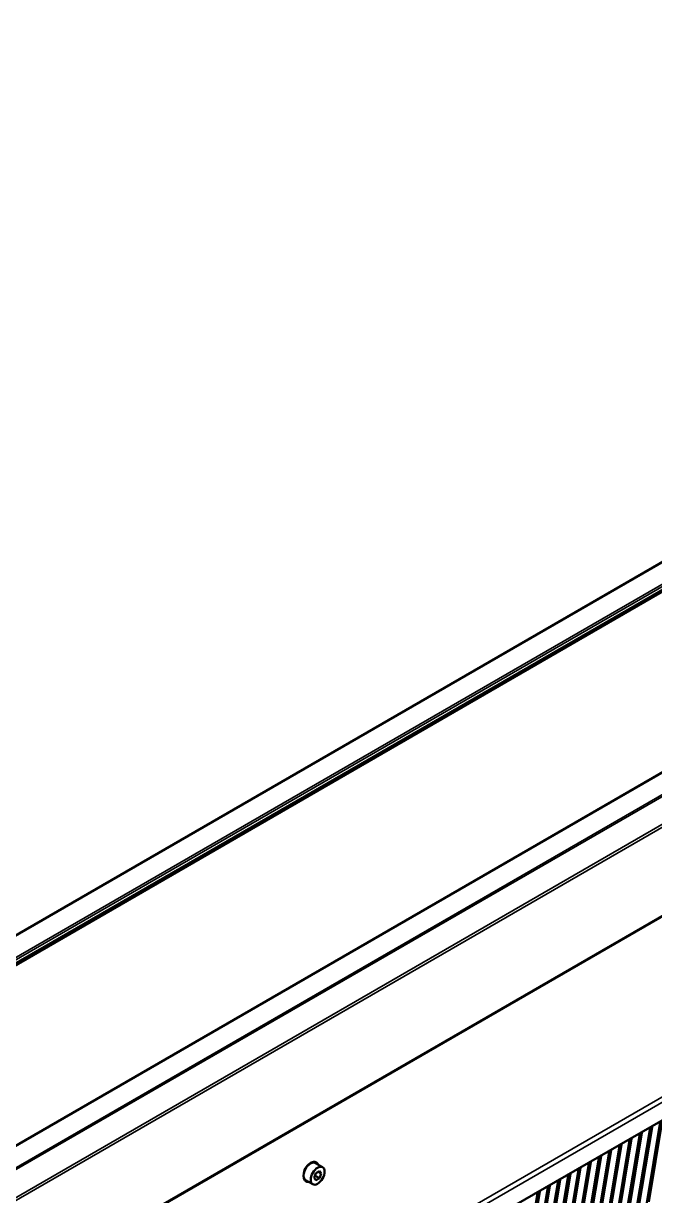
# Model space of a CAD drawing. Header units: millimetres. Extents: x 100 to 5488, y 100 to 4218.
# Drawn here: x 505.9 to 724.3, y 3267.4 to 3672.9 of the extents above; entities that cross this region are included whole.
import ezdxf

# ---------------------------------------------------------------- set-up
doc = ezdxf.new("R2010")
doc.units = ezdxf.units.MM
doc.header["$LTSCALE"] = 20
doc.layers.add('Visible (ANSI)', color=7, linetype='Continuous', lineweight=50)
doc.layers.add('Visible Narrow (ANSI)', color=7, linetype='Continuous', lineweight=35)

msp = doc.modelspace()

# ---------------------------------------------------------------- linework, layer by layer
at = {"layer": 'Visible (ANSI)'}
for p, q in [((1049.75, 3672.914), (376.585, 3284.261)), ((1056.705, 3667.225), (383.539, 3278.573)), ((439.608, 3247.875), (1112.773, 3636.527)), ((671.859, 3261.596), (782.711, 3325.597)), ((722.31, 3265.2), (726.984, 3293.114)), ((722.742, 3290.664), (718.067, 3262.75)), ((718.774, 3263.159), (723.449, 3291.072)), ((726.277, 3292.705), (721.602, 3264.792)), ((715.67, 3286.582), (710.996, 3258.668)), ((711.703, 3259.076), (716.378, 3286.99)), ((719.206, 3288.623), (714.531, 3260.709)), ((715.238, 3261.117), (719.913, 3289.031)), ((708.599, 3282.499), (703.925, 3254.585)), ((704.632, 3254.994), (709.307, 3282.907)), ((712.135, 3284.54), (707.46, 3256.627)), ((708.167, 3257.035), (712.842, 3284.949)), ((609.425, 3277.168), (606.95, 3278.596)), ((701.528, 3278.417), (696.854, 3250.503)), ((697.561, 3250.911), (702.235, 3278.825)), ((705.064, 3280.458), (700.389, 3252.544)), ((701.096, 3252.952), (705.771, 3280.866)), ((607.112, 3275.094), (606.5, 3273.516)), ((606.5, 3273.516), (607.112, 3272.645)), ((606.784, 3274.248), (608.337, 3273.352)), ((607.112, 3275.094), (608.337, 3275.801)), ((608.337, 3273.352), (607.112, 3272.645)), ((607.889, 3275.542), (608.949, 3274.93)), ((608.949, 3274.93), (608.337, 3275.801)), ((608.337, 3273.352), (608.949, 3274.93)), ((694.457, 3274.334), (689.783, 3246.421)), ((690.49, 3246.829), (695.164, 3274.742)), ((697.993, 3276.375), (693.318, 3248.462)), ((694.025, 3248.87), (698.7, 3276.784)), ((606.025, 3271.279), (603.55, 3272.707)), ((687.386, 3270.252), (682.712, 3242.338)), ((683.419, 3242.746), (688.093, 3270.66)), ((690.922, 3272.293), (686.247, 3244.379)), ((686.954, 3244.788), (691.629, 3272.701)), ((683.851, 3268.21), (679.176, 3240.297)), ((679.883, 3240.705), (684.558, 3268.619))]:
    msp.add_line(p, q, dxfattribs=at)
for centre, major_axis, ratio, start_param, end_param in [((719.774, 3289.14), (-0.1, 0.173), 0.5773503, 3.7524579, 5.2578233), ((722.602, 3290.773), (0.1, -0.173), 0.5773503, 0.6108652, 2.1162307), ((723.309, 3291.181), (-0.1, 0.173), 0.5773503, 3.7524579, 5.2578233), ((712.703, 3285.057), (-0.1, 0.173), 0.5773503, 3.7524579, 5.2578233), ((715.531, 3286.69), (0.1, -0.173), 0.5773503, 0.6108652, 2.1162307), ((716.238, 3287.099), (-0.1, 0.173), 0.5773503, 3.7524579, 5.2578233), ((719.067, 3288.732), (0.1, -0.173), 0.5773503, 0.6108652, 2.1162307), ((705.632, 3280.975), (-0.1, 0.173), 0.5773503, 3.7524579, 5.2578233), ((708.46, 3282.608), (0.1, -0.173), 0.5773503, 0.6108652, 2.1162307), ((709.167, 3283.016), (-0.1, 0.173), 0.5773503, 3.7524579, 5.2578233), ((711.996, 3284.649), (0.1, -0.173), 0.5773503, 0.6108652, 2.1162307), ((605.25, 3275.652), (1.7, 2.944), 0.5773503, 0, 3.1415927), ((605.5, 3275.507), (-1.649, -3.374), 0.6182393, 2.6633077, 6.6758651), ((605.25, 3275.652), (1.875, 3.248), 0.5773503, 5.847703, 6.254508), ((698.561, 3276.892), (-0.1, 0.173), 0.5773503, 3.7524579, 5.2578233), ((701.389, 3278.525), (0.1, -0.173), 0.5773503, 0.6108652, 2.1162307), ((702.096, 3278.934), (-0.1, 0.173), 0.5773503, 3.7524579, 5.2578233), ((704.925, 3280.567), (0.1, -0.173), 0.5773503, 0.6108652, 2.1162307), ((691.49, 3272.81), (-0.1, 0.173), 0.5773503, 3.7524579, 5.2578233), ((694.318, 3274.443), (0.1, -0.173), 0.5773503, 0.6108652, 2.1162307), ((695.025, 3274.851), (-0.1, 0.173), 0.5773503, 3.7524579, 5.2578233), ((697.854, 3276.484), (0.1, -0.173), 0.5773503, 0.6108652, 2.1162307), ((605.25, 3275.652), (-1.875, -3.248), 0.5773503, 0.0999982, 0.4354824), ((684.419, 3268.727), (-0.1, 0.173), 0.5773503, 3.7524579, 5.2578233), ((687.247, 3270.36), (0.1, -0.173), 0.5773503, 0.6108652, 2.1162307), ((687.954, 3270.769), (-0.1, 0.173), 0.5773503, 3.7524579, 5.2578233), ((690.782, 3272.402), (0.1, -0.173), 0.5773503, 0.6108652, 2.1162307), ((683.711, 3268.319), (0.1, -0.173), 0.5773503, 0.6108652, 2.1162307)]:
    msp.add_ellipse(centre, major_axis=major_axis, ratio=ratio, start_param=start_param, end_param=end_param, dxfattribs=at)
msp.add_ellipse((607.725, 3274.223), major_axis=(1.7, 2.944), ratio=0.5773503, dxfattribs=at)
at = {"layer": 'Visible Narrow (ANSI)'}
for p, q in [((1050, 3672.889), (376.835, 3284.237)), ((383.289, 3280.51), (1056.455, 3669.162)), ((1056.808, 3668.55), (383.643, 3279.898)), ((383.643, 3278.801), (1056.808, 3667.454)), ((1053.273, 3665.039), (386.825, 3280.265)), ((391.35, 3282.47), (1048.394, 3661.814)), ((391.437, 3282.419), (1048.269, 3661.641)), ((1113.023, 3636.503), (439.858, 3247.85)), ((446.312, 3244.124), (1119.478, 3632.776)), ((1119.816, 3632.29), (446.651, 3243.637)), ((448.566, 3235.161), (1121.731, 3623.813)), ((1121.803, 3622.748), (448.637, 3234.096)), ((1117.777, 3589.416), (444.611, 3200.764)), ((444.624, 3201.257), (1117.789, 3589.91)), ((448.324, 3140.686), (1121.489, 3529.339)), ((1121.401, 3527.369), (448.235, 3138.717)), ((723.449, 3291.072), (722.742, 3290.664)), ((716.378, 3286.99), (715.67, 3286.582)), ((719.913, 3289.031), (719.206, 3288.623)), ((709.307, 3282.907), (708.599, 3282.499)), ((712.842, 3284.949), (712.135, 3284.54)), ((702.235, 3278.825), (701.528, 3278.417)), ((705.771, 3280.866), (705.064, 3280.458)), ((695.164, 3274.742), (694.457, 3274.334)), ((698.7, 3276.784), (697.993, 3276.375)), ((688.093, 3270.66), (687.386, 3270.252)), ((691.629, 3272.701), (690.922, 3272.293)), ((684.558, 3268.619), (683.851, 3268.21))]:
    msp.add_line(p, q, dxfattribs=at)

doc.saveas('drawing.dxf')
